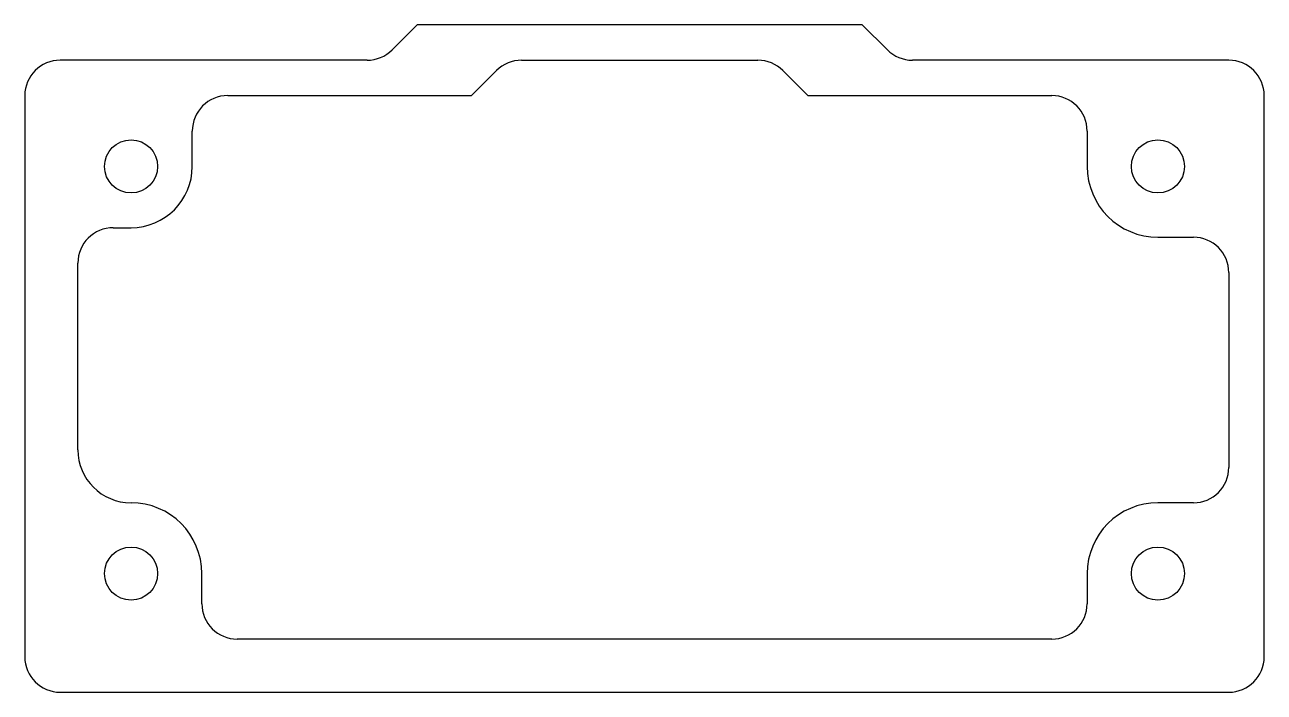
# Model space of a CAD drawing. Header units: millimetres. Extents: x -35 to 35, y -17.9 to 19.9.
import ezdxf

# ---------------------------------------------------------------- set-up
doc = ezdxf.new("R2010")
doc.units = ezdxf.units.MM

msp = doc.modelspace()

# ---------------------------------------------------------------- linework, layer by layer
at = {"color": 7, "linetype": 'Continuous', "lineweight": 25}
for p, q in [((-12.841, 19.85), (-14.255, 18.436)), ((12.301, 19.85), (-12.841, 19.85)), ((13.715, 18.436), (12.301, 19.85)), ((-15.669, 17.85), (-33, 17.85)), ((-6.942, 17.85), (6.402, 17.85)), ((33, 17.85), (15.129, 17.85)), ((-9.77, 15.85), (-8.356, 17.264)), ((7.816, 17.264), (9.23, 15.85)), ((-35, 15.85), (-35, -15.85)), ((-23.54, 15.85), (-9.77, 15.85)), ((9.23, 15.85), (23, 15.85)), ((35, -15.85), (35, 15.85)), ((-25.54, 11.85), (-25.54, 13.85)), ((25, 13.85), (25, 11.85)), ((-30, 8.39), (-29, 8.39)), ((29, 7.85), (31, 7.85)), ((-32, -4.15), (-32, 6.39)), ((33, 5.85), (33, -5.15)), ((31, -7.15), (29, -7.15)), ((-25, -12.85), (-25, -11.15)), ((25, -11.15), (25, -12.85)), ((23, -14.85), (-23, -14.85)), ((-33, -17.85), (33, -17.85))]:
    msp.add_line(p, q, dxfattribs=at)
for centre in [(-29, 11.85), (29, 11.85), (-29, -11.15), (29, -11.15)]:
    msp.add_circle(centre, 1.5, dxfattribs=at)
for centre, radius, start, end in [((-15.669, 19.85), 2, 270, 315), ((15.129, 19.85), 2, 225, 270), ((-33, 15.85), 2, 90, 180), ((-6.942, 15.85), 2, 90, 135), ((6.402, 15.85), 2, 45, 90), ((33, 15.85), 2, 0, 90), ((-23.54, 13.85), 2, 90, 180), ((23, 13.85), 2, 0, 90), ((-29, 11.85), 3.46, 270, 0), ((29, 11.85), 4, 180, 270), ((-30, 6.39), 2, 90, 180), ((31, 5.85), 2, 0, 90), ((-29, -4.15), 3, 180, 270), ((31, -5.15), 2, 270, 0), ((-29, -11.15), 4, 0, 90), ((29, -11.15), 4, 90, 180), ((-23, -12.85), 2, 180, 270), ((23, -12.85), 2, 270, 0), ((-33, -15.85), 2, 180, 270), ((33, -15.85), 2, 270, 0)]:
    msp.add_arc(centre, radius, start, end, dxfattribs=at)

doc.saveas('drawing.dxf')
